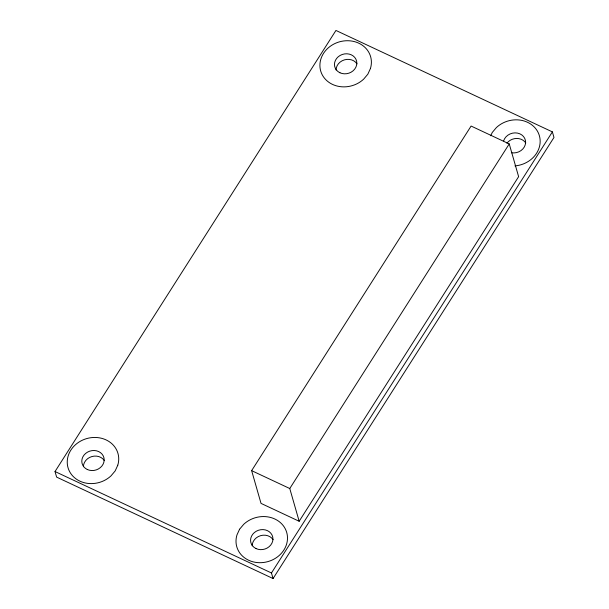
<?xml version="1.0" encoding="UTF-8"?>
<svg xmlns="http://www.w3.org/2000/svg" width="609" height="609" viewBox="0 0 609 609"><rect width="100%" height="100%" fill="white"/><g stroke="black" fill="none" stroke-linecap="round" stroke-linejoin="round"><path stroke-width="0.91" d="M490.74 135.761L492.232 132.503L496.419 127.54A25.974 22.822 -16 0 1 538.158 132.534A25.974 22.822 -16 0 1 514.955 165.884M55.023 471.541L335.94 30.45L552.378 131.887L553.977 137.459L273.06 578.55L56.622 477.113L55.023 471.541L271.462 572.978L273.06 578.55M251.639 470.65L471.1 126.055L509.238 143.93L518.624 176.671L299.164 521.266L261.025 503.392L251.639 470.65L289.77 488.525L299.164 521.266M289.77 488.525L509.238 143.93M271.462 572.978L552.378 131.887M83.395 466.669A11.289 9.919 -16 0 1 91.814 456.575A11.289 9.919 -16 0 1 104.337 460.594M252.164 545.771A11.289 9.919 -16 0 1 260.576 535.669A11.289 9.919 -16 0 1 273.106 539.696M503.643 140.862A11.289 9.919 -16 0 1 517.437 133.082A11.289 9.919 -16 0 1 525.194 144.942A11.289 9.919 -16 0 1 511.4 152.722M506.924 143.199A11.289 9.919 -16 0 1 525.765 142.97M336.054 69.944A11.289 9.919 -16 0 1 344.473 59.849A11.289 9.919 -16 0 1 357.003 63.869M117.773 465.223L115.17 470.924L110.983 475.888A25.974 22.822 -16 0 1 69.525 471.457A25.974 22.822 -16 0 1 91.038 437.688A25.974 22.822 -16 0 1 117.773 465.223M370.439 68.497L367.836 74.199L363.642 79.162A25.974 22.822 -16 0 1 322.191 74.732A25.974 22.822 -16 0 1 343.697 40.963A25.974 22.822 -16 0 1 370.439 68.497M239.573 529.229L236.962 534.93A25.974 22.822 -16 0 0 263.705 562.465A25.974 22.822 -16 0 0 285.21 528.696A25.974 22.822 -16 0 0 243.76 524.265L239.573 529.229M87.277 469.486A11.289 9.919 -16 0 0 104.177 459.955A11.289 9.919 -16 0 0 87.498 452.144A11.289 9.919 -16 0 0 87.277 469.486M256.046 548.58A11.289 9.919 -16 0 0 272.946 539.056A11.289 9.919 -16 0 0 256.267 531.238A11.289 9.919 -16 0 0 256.046 548.58M339.944 72.76A11.289 9.919 -16 0 0 356.836 63.229A11.289 9.919 -16 0 0 340.165 55.419A11.289 9.919 -16 0 0 339.944 72.76"/></g></svg>
